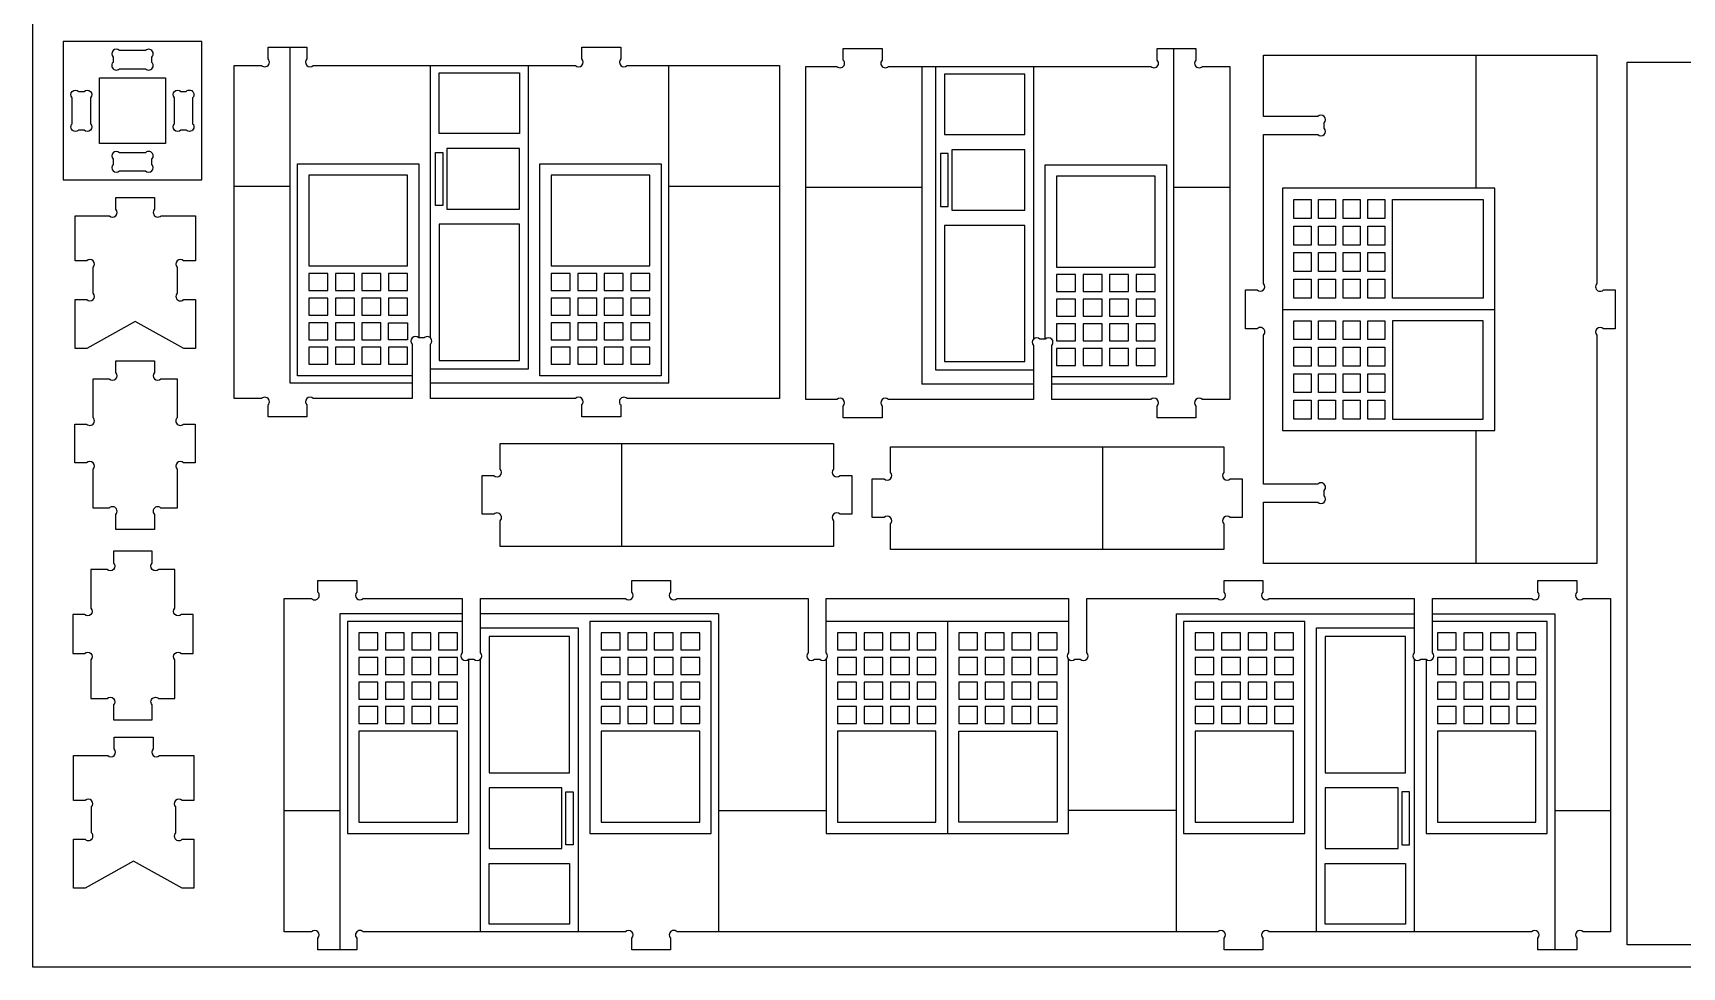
# Model space of a CAD drawing. Extents: x -100 to 1001, y -501 to 289.
# Drawn here: x -100 to 445, y -501 to -192 of the extents above; entities that cross this region are included whole.
import ezdxf

# ---------------------------------------------------------------- set-up
doc = ezdxf.new("R2010")
doc.units = 0
doc.header["$MEASUREMENT"] = 0
doc.layers.get('0').update_dxf_attribs({"linetype": 'CONTINUOUS'})
doc.layers.add('ENGRAVING', color=1, linetype='CONTINUOUS')

msp = doc.modelspace()

# ---------------------------------------------------------------- linework, layer by layer
for points in [[(-100.31, -501.04), (-100.31, 288.88), (1000.71, 288.88), (1000.71, -501.04)], [(-90.32, -240.69), (-44.55, -240.69), (-44.55, -194.92), (-90.32, -194.92)], [(-78.32, -228.69), (-78.32, -206.92), (-56.55, -206.92), (-56.55, -228.69)], [(426.58, -493.67), (426.58, -201.78), (988.81, -201.78), (988.81, -493.67)], [(-9.1, -269.14), (23.44, -269.14), (23.44, -239.11), (-9.1, -239.11)], [(71, -269.14), (103.54, -269.14), (103.54, -239.11), (71, -239.11)], [(237.99, -269.51), (270.53, -269.51), (270.53, -239.47), (237.99, -239.47)], [(316.46, -253.46), (316.46, -247.21), (322.09, -247.21), (322.09, -253.46)], [(324.59, -253.46), (324.59, -247.21), (330.22, -247.21), (330.22, -253.46)], [(332.73, -253.46), (332.73, -247.21), (338.36, -247.21), (338.36, -253.46)], [(340.86, -253.46), (340.86, -247.21), (346.49, -247.21), (346.49, -253.46)], [(349, -279.75), (349, -247.21), (379.03, -247.21), (379.03, -279.75)], [(316.46, -262.23), (316.46, -255.97), (322.09, -255.97), (322.09, -262.23)], [(324.59, -262.23), (324.59, -255.97), (330.22, -255.97), (330.22, -262.23)], [(332.73, -262.23), (332.73, -255.97), (338.36, -255.97), (338.36, -262.23)], [(340.86, -262.23), (340.86, -255.97), (346.49, -255.97), (346.49, -262.23)], [(316.46, -270.99), (316.46, -264.73), (322.09, -264.73), (322.09, -270.99)], [(324.59, -270.99), (324.59, -264.73), (330.22, -264.73), (330.22, -270.99)], [(332.73, -270.99), (332.73, -264.73), (338.36, -264.73), (338.36, -270.99)], [(340.86, -270.99), (340.86, -264.73), (346.49, -264.73), (346.49, -270.99)], [(-9.1, -277.28), (-2.84, -277.28), (-2.84, -271.65), (-9.1, -271.65)], [(-0.34, -277.28), (5.92, -277.28), (5.92, -271.65), (-0.34, -271.65)], [(8.42, -277.28), (14.68, -277.28), (14.68, -271.65), (8.42, -271.65)], [(17.18, -277.28), (23.44, -277.28), (23.44, -271.65), (17.18, -271.65)], [(71, -277.28), (77.26, -277.28), (77.26, -271.65), (71, -271.65)], [(79.76, -277.28), (86.02, -277.28), (86.02, -271.65), (79.76, -271.65)], [(88.52, -271.65), (88.52, -277.28), (94.78, -277.28), (94.78, -271.65)], [(97.28, -277.28), (103.54, -277.28), (103.54, -271.65), (97.28, -271.65)], [(237.99, -277.64), (244.25, -277.64), (244.25, -272.01), (237.99, -272.01)], [(246.75, -277.64), (253.01, -277.64), (253.01, -272.01), (246.75, -272.01)], [(255.51, -272.01), (255.51, -277.64), (261.77, -277.64), (261.77, -272.01)], [(270.53, -277.64), (270.53, -272.01), (264.27, -272.01), (264.27, -277.64)], [(316.46, -279.75), (316.46, -273.49), (322.09, -273.49), (322.09, -279.75)], [(324.59, -279.75), (324.59, -273.49), (330.22, -273.49), (330.22, -279.75)], [(332.73, -279.75), (332.73, -273.49), (338.36, -273.49), (338.36, -279.75)], [(340.86, -279.75), (340.86, -273.49), (346.49, -273.49), (346.49, -279.75)], [(-9.1, -285.41), (-2.84, -285.41), (-2.84, -279.78), (-9.1, -279.78)], [(-0.34, -285.41), (5.92, -285.41), (5.92, -279.78), (-0.34, -279.78)], [(8.42, -285.41), (14.68, -285.41), (14.68, -279.78), (8.42, -279.78)], [(17.18, -285.41), (23.44, -285.41), (23.44, -279.78), (17.18, -279.78)], [(71, -279.78), (71, -285.41), (77.26, -285.41), (77.26, -279.78)], [(79.76, -285.41), (86.02, -285.41), (86.02, -279.78), (79.76, -279.78)], [(88.52, -285.41), (94.78, -285.41), (94.78, -279.78), (88.52, -279.78)], [(97.28, -285.41), (103.54, -285.41), (103.54, -279.78), (97.28, -279.78)], [(237.99, -285.78), (244.25, -285.78), (244.25, -280.14), (237.99, -280.14)], [(246.75, -285.78), (253.01, -285.78), (253.01, -280.14), (246.75, -280.14)], [(255.51, -280.14), (255.51, -285.78), (261.77, -285.78), (261.77, -280.14)], [(264.27, -280.14), (264.27, -285.78), (270.53, -285.78), (270.53, -280.14)], [(-9.1, -293.55), (-2.84, -293.55), (-2.84, -287.92), (-9.1, -287.92)], [(-0.34, -293.55), (5.92, -293.55), (5.92, -287.92), (-0.34, -287.92)], [(8.42, -293.55), (14.68, -293.55), (14.68, -287.92), (8.42, -287.92)], [(17.18, -293.55), (17.18, -287.92), (23.44, -287.92), (23.44, -293.55)], [(71, -293.55), (77.26, -293.55), (77.26, -287.92), (71, -287.92)], [(79.76, -293.55), (86.02, -293.55), (86.02, -287.92), (79.76, -287.92)], [(88.52, -293.55), (94.78, -293.55), (94.78, -287.92), (88.52, -287.92)], [(97.28, -287.92), (97.28, -293.55), (103.54, -293.55), (103.54, -287.92)], [(237.99, -288.28), (237.99, -293.91), (244.25, -293.91), (244.25, -288.28)], [(246.75, -293.91), (253.01, -293.91), (253.01, -288.28), (246.75, -288.28)], [(255.51, -293.91), (261.77, -293.91), (261.77, -288.28), (255.51, -288.28)], [(264.27, -293.91), (270.53, -293.91), (270.53, -288.28), (264.27, -288.28)], [(316.46, -293.51), (316.46, -287.26), (322.09, -287.26), (322.09, -293.51)], [(324.59, -293.51), (324.59, -287.26), (330.22, -287.26), (330.22, -293.51)], [(332.73, -293.51), (332.73, -287.26), (338.36, -287.26), (338.36, -293.51)], [(340.86, -293.51), (340.86, -287.26), (346.49, -287.26), (346.49, -293.51)], [(349, -287.26), (349, -319.8), (379.03, -319.8), (379.03, -287.26)], [(-9.1, -301.68), (-2.84, -301.68), (-2.84, -296.05), (-9.1, -296.05)], [(-0.34, -301.68), (5.92, -301.68), (5.92, -296.05), (-0.34, -296.05)], [(8.42, -301.68), (14.68, -301.68), (14.68, -296.05), (8.42, -296.05)], [(17.18, -301.68), (23.44, -301.68), (23.44, -296.05), (17.18, -296.05)], [(71, -301.68), (77.26, -301.68), (77.26, -296.05), (71, -296.05)], [(79.76, -301.68), (86.02, -301.68), (86.02, -296.05), (79.76, -296.05)], [(88.52, -301.68), (94.78, -301.68), (94.78, -296.05), (88.52, -296.05)], [(97.28, -301.68), (103.54, -301.68), (103.54, -296.05), (97.28, -296.05)], [(237.99, -296.41), (237.99, -302.05), (244.25, -302.05), (244.25, -296.41)], [(246.75, -302.05), (253.01, -302.05), (253.01, -296.41), (246.75, -296.41)], [(255.51, -302.05), (261.77, -302.05), (261.77, -296.41), (255.51, -296.41)], [(264.27, -302.05), (270.53, -302.05), (270.53, -296.41), (264.27, -296.41)], [(316.46, -302.28), (316.46, -296.02), (322.09, -296.02), (322.09, -302.28)], [(324.59, -302.28), (324.59, -296.02), (330.22, -296.02), (330.22, -302.28)], [(332.73, -302.28), (332.73, -296.02), (338.36, -296.02), (338.36, -302.28)], [(340.86, -302.28), (340.86, -296.02), (346.49, -296.02), (346.49, -302.28)], [(316.46, -311.04), (316.46, -304.78), (322.09, -304.78), (322.09, -311.04)], [(324.59, -311.04), (324.59, -304.78), (330.22, -304.78), (330.22, -311.04)], [(332.73, -311.04), (332.73, -304.78), (338.36, -304.78), (338.36, -311.04)], [(340.86, -311.04), (340.86, -304.78), (346.49, -304.78), (346.49, -311.04)], [(316.46, -319.8), (316.46, -313.54), (322.09, -313.54), (322.09, -319.8)], [(324.59, -319.8), (324.59, -313.54), (330.22, -313.54), (330.22, -319.8)], [(332.73, -319.8), (332.73, -313.54), (338.36, -313.54), (338.36, -319.8)], [(340.86, -319.8), (340.86, -313.54), (346.49, -313.54), (346.49, -319.8)], [(13.65, -390.49), (7.4, -390.49), (7.4, -396.12), (13.65, -396.12)], [(22.42, -396.12), (22.42, -390.49), (16.16, -390.49), (16.16, -396.12)], [(24.92, -396.12), (31.18, -396.12), (31.18, -390.49), (24.92, -390.49)], [(33.68, -396.12), (39.94, -396.12), (39.94, -390.49), (33.68, -390.49)], [(87.5, -390.49), (87.5, -396.12), (93.75, -396.12), (93.75, -390.49)], [(96.26, -390.49), (96.26, -396.12), (102.52, -396.12), (102.52, -390.49)], [(105.02, -396.12), (111.28, -396.12), (111.28, -390.49), (105.02, -390.49)], [(113.78, -396.12), (120.04, -396.12), (120.04, -390.49), (113.78, -390.49)], [(165.6, -396.12), (171.86, -396.12), (171.86, -390.49), (165.6, -390.49)], [(174.36, -396.12), (180.62, -396.12), (180.62, -390.49), (174.36, -390.49)], [(183.12, -396.12), (189.38, -396.12), (189.38, -390.49), (183.12, -390.49)], [(191.88, -396.12), (198.14, -396.12), (198.14, -390.49), (191.88, -390.49)], [(205.65, -396.12), (211.91, -396.12), (211.91, -390.49), (205.65, -390.49)], [(214.41, -396.12), (220.67, -396.12), (220.67, -390.49), (214.41, -390.49)], [(223.17, -396.12), (229.43, -396.12), (229.43, -390.49), (223.17, -390.49)], [(231.93, -396.12), (238.19, -396.12), (238.19, -390.49), (231.93, -390.49)], [(283.75, -396.12), (290.01, -396.12), (290.01, -390.49), (283.75, -390.49)], [(292.51, -396.12), (298.77, -396.12), (298.77, -390.49), (292.51, -390.49)], [(301.27, -396.12), (307.53, -396.12), (307.53, -390.49), (301.27, -390.49)], [(310.03, -396.12), (316.29, -396.12), (316.29, -390.49), (310.03, -390.49)], [(363.85, -396.12), (370.11, -396.12), (370.11, -390.49), (363.85, -390.49)], [(372.61, -396.12), (378.87, -396.12), (378.87, -390.49), (372.61, -390.49)], [(381.37, -396.12), (387.63, -396.12), (387.63, -390.49), (381.37, -390.49)], [(390.13, -396.12), (396.39, -396.12), (396.39, -390.49), (390.13, -390.49)], [(7.4, -404.26), (13.65, -404.26), (13.65, -398.62), (7.4, -398.62)], [(16.16, -404.26), (22.42, -404.26), (22.42, -398.62), (16.16, -398.62)], [(31.18, -404.26), (31.18, -398.62), (24.92, -398.62), (24.92, -404.26)], [(33.68, -404.26), (39.94, -404.26), (39.94, -398.62), (33.68, -398.62)], [(87.5, -404.26), (93.75, -404.26), (93.75, -398.62), (87.5, -398.62)], [(96.26, -404.26), (102.52, -404.26), (102.52, -398.62), (96.26, -398.62)], [(105.02, -404.26), (111.28, -404.26), (111.28, -398.62), (105.02, -398.62)], [(113.78, -404.26), (120.04, -404.26), (120.04, -398.62), (113.78, -398.62)], [(165.6, -404.26), (171.86, -404.26), (171.86, -398.62), (165.6, -398.62)], [(174.36, -404.26), (180.62, -404.26), (180.62, -398.62), (174.36, -398.62)], [(183.12, -404.26), (189.38, -404.26), (189.38, -398.62), (183.12, -398.62)], [(191.88, -404.26), (198.14, -404.26), (198.14, -398.62), (191.88, -398.62)], [(205.65, -404.26), (211.91, -404.26), (211.91, -398.62), (205.65, -398.62)], [(214.41, -404.26), (220.67, -404.26), (220.67, -398.62), (214.41, -398.62)], [(223.17, -404.26), (229.43, -404.26), (229.43, -398.62), (223.17, -398.62)], [(231.93, -404.26), (238.19, -404.26), (238.19, -398.62), (231.93, -398.62)], [(283.75, -404.26), (290.01, -404.26), (290.01, -398.62), (283.75, -398.62)], [(292.51, -398.62), (292.51, -404.26), (298.77, -404.26), (298.77, -398.62)], [(301.27, -404.26), (307.53, -404.26), (307.53, -398.62), (301.27, -398.62)], [(310.03, -404.26), (316.29, -404.26), (316.29, -398.62), (310.03, -398.62)], [(363.85, -404.26), (370.11, -404.26), (370.11, -398.62), (363.85, -398.62)], [(372.61, -404.26), (378.87, -404.26), (378.87, -398.62), (372.61, -398.62)], [(381.37, -404.26), (387.63, -404.26), (387.63, -398.62), (381.37, -398.62)], [(390.13, -404.26), (396.39, -404.26), (396.39, -398.62), (390.13, -398.62)], [(7.4, -412.39), (13.65, -412.39), (13.65, -406.76), (7.4, -406.76)], [(16.16, -412.39), (22.42, -412.39), (22.42, -406.76), (16.16, -406.76)], [(24.92, -406.76), (24.92, -412.39), (31.18, -412.39), (31.18, -406.76)], [(33.68, -406.76), (33.68, -412.39), (39.94, -412.39), (39.94, -406.76)], [(87.5, -412.39), (93.75, -412.39), (93.75, -406.76), (87.5, -406.76)], [(96.26, -412.39), (102.52, -412.39), (102.52, -406.76), (96.26, -406.76)], [(105.02, -406.76), (105.02, -412.39), (111.28, -412.39), (111.28, -406.76)], [(113.78, -412.39), (120.04, -412.39), (120.04, -406.76), (113.78, -406.76)], [(165.6, -412.39), (171.86, -412.39), (171.86, -406.76), (165.6, -406.76)], [(174.36, -412.39), (180.62, -412.39), (180.62, -406.76), (174.36, -406.76)], [(183.12, -412.39), (189.38, -412.39), (189.38, -406.76), (183.12, -406.76)], [(191.88, -412.39), (198.14, -412.39), (198.14, -406.76), (191.88, -406.76)], [(205.65, -412.39), (211.91, -412.39), (211.91, -406.76), (205.65, -406.76)], [(214.41, -406.76), (214.41, -412.39), (220.67, -412.39), (220.67, -406.76)], [(223.17, -412.39), (229.43, -412.39), (229.43, -406.76), (223.17, -406.76)], [(231.93, -412.39), (238.19, -412.39), (238.19, -406.76), (231.93, -406.76)], [(283.75, -412.39), (290.01, -412.39), (290.01, -406.76), (283.75, -406.76)], [(292.51, -412.39), (298.77, -412.39), (298.77, -406.76), (292.51, -406.76)], [(301.27, -412.39), (307.53, -412.39), (307.53, -406.76), (301.27, -406.76)], [(310.03, -412.39), (316.29, -412.39), (316.29, -406.76), (310.03, -406.76)], [(363.85, -412.39), (370.11, -412.39), (370.11, -406.76), (363.85, -406.76)], [(378.87, -412.39), (378.87, -406.76), (372.61, -406.76), (372.61, -412.39)], [(381.37, -412.39), (387.63, -412.39), (387.63, -406.76), (381.37, -406.76)], [(390.13, -412.39), (396.39, -412.39), (396.39, -406.76), (390.13, -406.76)], [(7.4, -420.53), (13.65, -420.53), (13.65, -414.89), (7.4, -414.89)], [(16.16, -420.53), (22.42, -420.53), (22.42, -414.89), (16.16, -414.89)], [(24.92, -420.53), (31.18, -420.53), (31.18, -414.89), (24.92, -414.89)], [(33.68, -420.53), (39.94, -420.53), (39.94, -414.89), (33.68, -414.89)], [(87.5, -420.53), (93.75, -420.53), (93.75, -414.89), (87.5, -414.89)], [(96.26, -420.53), (102.52, -420.53), (102.52, -414.89), (96.26, -414.89)], [(105.02, -420.53), (111.28, -420.53), (111.28, -414.89), (105.02, -414.89)], [(113.78, -420.53), (120.04, -420.53), (120.04, -414.89), (113.78, -414.89)], [(165.6, -420.53), (171.86, -420.53), (171.86, -414.89), (165.6, -414.89)], [(174.36, -420.53), (180.62, -420.53), (180.62, -414.89), (174.36, -414.89)], [(183.12, -420.53), (189.38, -420.53), (189.38, -414.89), (183.12, -414.89)], [(191.88, -420.53), (198.14, -420.53), (198.14, -414.89), (191.88, -414.89)], [(205.65, -420.53), (211.91, -420.53), (211.91, -414.89), (205.65, -414.89)], [(214.41, -420.53), (220.67, -420.53), (220.67, -414.89), (214.41, -414.89)], [(223.17, -420.53), (229.43, -420.53), (229.43, -414.89), (223.17, -414.89)], [(231.93, -420.53), (238.19, -420.53), (238.19, -414.89), (231.93, -414.89)], [(283.75, -420.53), (290.01, -420.53), (290.01, -414.89), (283.75, -414.89)], [(292.51, -420.53), (298.77, -420.53), (298.77, -414.89), (292.51, -414.89)], [(301.27, -420.53), (307.53, -420.53), (307.53, -414.89), (301.27, -414.89)], [(310.03, -420.53), (316.29, -420.53), (316.29, -414.89), (310.03, -414.89)], [(363.85, -420.53), (370.11, -420.53), (370.11, -414.89), (363.85, -414.89)], [(372.61, -420.53), (378.87, -420.53), (378.87, -414.89), (372.61, -414.89)], [(387.63, -420.53), (387.63, -414.89), (381.37, -414.89), (381.37, -420.53)], [(390.13, -420.53), (396.39, -420.53), (396.39, -414.89), (390.13, -414.89)], [(7.4, -453.07), (39.94, -453.07), (39.94, -423.03), (7.4, -423.03)], [(87.5, -453.07), (120.04, -453.07), (120.04, -423.03), (87.5, -423.03)], [(165.6, -453.07), (198.14, -453.07), (198.14, -423.03), (165.6, -423.03)], [(205.65, -423.03), (238.19, -423.03), (238.19, -453.07), (205.65, -453.07)], [(283.75, -453.07), (316.29, -453.07), (316.29, -423.03), (283.75, -423.03)], [(363.85, -453.07), (396.39, -453.07), (396.39, -423.03), (363.85, -423.03)]]:
    msp.add_lwpolyline(points, close=True)
for points in [[(-71.72, -203.92), (-63.15, -203.92, 1), (-61.03, -201.8), (-61.03, -200.04, 1), (-63.15, -197.92), (-71.72, -197.92, 1), (-73.85, -200.04), (-73.85, -201.8, 1)], [(-22.63, -319.01), (-22.63, -315.13, 1), (-24.75, -313.01), (-33.81, -313.01), (-33.81, -242.86), (-33.81, -202.81), (-24.75, -202.81, 1), (-22.63, -200.69), (-22.63, -196.81), (-15.36, -196.81), (-9.81, -196.81), (-9.81, -200.69, 1), (-7.69, -202.81), (31.06, -202.81), (63.38, -202.81), (78.99, -202.81, 1), (81.11, -200.69), (81.11, -196.81), (93.93, -196.81), (93.93, -200.69, 1), (96.05, -202.81), (109.8, -202.81), (146.41, -202.81), (146.41, -313.01), (96.05, -313.01, 1), (93.93, -315.13), (93.93, -319.01), (81.11, -319.01), (81.11, -315.13, 1), (78.99, -313.01), (31.06, -313.01), (31.06, -307.94), (31.06, -303.3), (31.06, -295.07, 1), (28.94, -292.95), (27.19, -292.95), (27.18, -292.95, 1), (25.06, -295.07), (25.06, -305.44), (25.06, -307.94), (25.06, -313.01), (-7.69, -313.01, 1), (-9.81, -315.13), (-9.81, -319.01)], [(167.5, -319.37), (167.5, -315.49, 1), (165.38, -313.37), (155.07, -313.37), (155.07, -243.22), (155.07, -203.17), (165.38, -203.17, 1), (167.5, -201.05), (167.5, -197.17), (180.32, -197.17), (180.32, -201.05, 1), (182.44, -203.17), (193.41, -203.17), (198.05, -203.17), (230.37, -203.17), (269.12, -203.17, 1), (271.24, -201.05), (271.24, -197.17), (276.79, -197.17), (284.06, -197.17), (284.06, -201.05, 1), (286.18, -203.17), (295.24, -203.17), (295.24, -243.22), (295.24, -313.37), (286.18, -313.37, 1), (284.06, -315.49), (284.06, -319.37), (271.24, -319.37), (271.24, -315.49, 1), (269.12, -313.37), (236.37, -313.37), (236.37, -308.3), (236.37, -305.8), (236.37, -295.44, 1), (234.25, -293.32), (234.23, -293.32), (232.49, -293.32, 1), (230.37, -295.44), (230.37, -303.67), (230.37, -308.3), (230.37, -313.37), (182.44, -313.37, 1), (180.32, -315.49), (180.32, -319.37)], [(306.38, -367.54), (306.38, -347.29), (324.32, -347.29, 1), (326.44, -345.17), (326.44, -343.42, 1), (324.32, -341.29), (306.38, -341.29), (306.38, -292.03, 1), (304.26, -289.91), (300.38, -289.91), (300.38, -277.09), (304.26, -277.09, 1), (306.38, -274.97), (306.38, -225.71), (324.32, -225.71, 1), (326.44, -223.59), (326.44, -221.83, 1), (324.32, -219.71), (306.38, -219.71), (306.38, -199.46), (376.53, -199.46), (416.58, -199.46), (416.58, -274.97, 1), (418.7, -277.09), (422.58, -277.09), (422.58, -289.91), (418.7, -289.91, 1), (416.58, -292.03), (416.58, -367.54), (376.53, -367.54)], [(-87.32, -222.09), (-87.32, -213.52, -1), (-85.2, -211.4), (-83.44, -211.4, -1), (-81.32, -213.52), (-81.32, -222.09, -1), (-83.44, -224.21), (-85.2, -224.21, -1)], [(-47.55, -213.52), (-47.55, -222.09, -1), (-49.68, -224.21), (-51.43, -224.21, -1), (-53.55, -222.09), (-53.55, -213.52, -1), (-51.43, -211.4), (-49.68, -211.4, -1)], [(-63.15, -231.69), (-71.72, -231.69, 1), (-73.85, -233.81), (-73.85, -235.57, 1), (-71.72, -237.69), (-63.15, -237.69, 1), (-61.03, -235.57), (-61.03, -233.81, 1)], [(-86.41, -296.4), (-86.41, -280.28), (-82.53, -280.28, 1), (-80.41, -278.16), (-80.41, -269.58, 1), (-82.53, -267.46), (-86.41, -267.46), (-86.41, -252.52), (-75.06, -252.52, 1), (-72.93, -250.4), (-72.93, -246.52), (-60.12, -246.52), (-60.12, -250.4, 1), (-58, -252.52), (-46.64, -252.52), (-46.64, -267.46), (-50.52, -267.46, 1), (-52.64, -269.58), (-52.64, -278.16, 1), (-50.52, -280.28), (-46.64, -280.28), (-46.64, -296.4), (-50.51, -296.4), (-66.53, -287.56), (-82.55, -296.4)], [(-72.97, -356.31), (-72.97, -351.34, 1), (-75.09, -349.22), (-80.45, -349.22), (-80.45, -336.4, 1), (-82.57, -334.28), (-86.45, -334.28), (-86.45, -321.46), (-82.57, -321.46, 1), (-80.45, -319.34), (-80.45, -306.52), (-75.09, -306.52, 1), (-72.97, -304.4), (-72.97, -300.52), (-60.16, -300.52), (-60.16, -304.4, 1), (-58.04, -306.52), (-52.68, -306.52), (-52.68, -319.34, 1), (-50.56, -321.46), (-46.68, -321.46), (-46.68, -334.28), (-50.56, -334.28, 1), (-52.68, -336.4), (-52.68, -349.22), (-58.04, -349.22, 1), (-60.16, -351.34), (-60.16, -356.31)], [(54.11, -361.9), (54.11, -353.41, 1), (51.99, -351.29), (48.11, -351.29), (48.11, -338.47), (51.99, -338.47, 1), (54.11, -336.35), (54.11, -327.85), (94.16, -327.85), (164.31, -327.85), (164.31, -336.35, 1), (166.43, -338.47), (170.31, -338.47), (170.31, -351.29), (166.43, -351.29, 1), (164.31, -353.41), (164.31, -361.9), (94.16, -361.9)], [(183.09, -362.98), (183.09, -354.48, 1), (180.97, -352.36), (177.09, -352.36), (177.09, -339.55), (180.97, -339.55, 1), (183.09, -337.43), (183.09, -328.93), (253.24, -328.93), (293.29, -328.93), (293.29, -337.43, 1), (295.41, -339.55), (299.29, -339.55), (299.29, -352.36), (295.41, -352.36, 1), (293.29, -354.48), (293.29, -362.98), (253.24, -362.98)], [(-87.16, -397.28), (-83.28, -397.28, -1), (-81.16, -399.4), (-81.16, -412.22), (-75.81, -412.22, -1), (-73.69, -414.34), (-73.69, -419.31), (-60.87, -419.31), (-60.87, -414.34, -1), (-58.75, -412.22), (-53.39, -412.22), (-53.39, -399.4, -1), (-51.27, -397.28), (-47.39, -397.28), (-47.39, -384.46), (-51.27, -384.46, -1), (-53.39, -382.34), (-53.39, -369.52), (-58.75, -369.52, -1), (-60.87, -367.4), (-60.87, -363.52), (-73.69, -363.52), (-73.69, -367.4, -1), (-75.81, -369.52), (-81.16, -369.52), (-81.16, -382.34, -1), (-83.28, -384.46), (-87.16, -384.46)], [(-6.13, -495.36), (-6.13, -491.48, 1), (-8.25, -489.36), (-17.31, -489.36), (-17.31, -449.31), (-17.31, -379.17), (-8.25, -379.17, 1), (-6.13, -377.04), (-6.13, -373.17), (6.69, -373.17), (6.69, -377.04, 1), (8.81, -379.17), (41.56, -379.17), (41.56, -384.23), (41.56, -386.73), (41.56, -397.1, 1), (43.68, -399.22), (43.69, -399.22), (45.44, -399.22, 1), (47.56, -397.1), (47.56, -388.87), (47.56, -384.23), (47.56, -379.17), (95.49, -379.17, 1), (97.61, -377.04), (97.61, -373.17), (110.43, -373.17), (110.43, -377.04, 1), (112.55, -379.17), (155.84, -379.17), (155.84, -397.1, 1), (157.96, -399.22), (159.72, -399.22, 1), (161.84, -397.1), (161.84, -379.17), (241.94, -379.17), (241.94, -386.73), (241.94, -397.1, 1), (244.06, -399.22), (245.82, -399.22, 1), (247.94, -397.1), (247.94, -379.17), (291.24, -379.17, 1), (293.36, -377.04), (293.36, -373.17), (306.18, -373.17), (306.18, -377.04, 1), (308.3, -379.17), (356.23, -379.17), (356.23, -397.1, 1), (358.35, -399.22), (360.09, -399.22), (360.11, -399.22, 1), (362.23, -397.1), (362.23, -386.73), (362.23, -384.23), (362.23, -379.17), (394.98, -379.17, 1), (397.1, -377.04), (397.1, -373.17), (409.92, -373.17), (409.92, -377.04, 1), (412.04, -379.17), (421.1, -379.17), (421.1, -449.31), (421.1, -489.36), (412.04, -489.36, 1), (409.92, -491.48), (409.92, -495.36), (402.65, -495.36), (397.1, -495.36), (397.1, -491.48, 1), (394.98, -489.36), (356.23, -489.36), (323.91, -489.36), (308.3, -489.36, 1), (306.18, -491.48), (306.18, -495.36), (293.36, -495.36), (293.36, -491.48, 1), (291.24, -489.36), (277.49, -489.36), (126.3, -489.36), (112.55, -489.36, 1), (110.43, -491.48), (110.43, -495.36), (97.61, -495.36), (97.61, -491.48, 1), (95.49, -489.36), (79.88, -489.36), (47.56, -489.36), (8.81, -489.36, 1), (6.69, -491.48), (6.69, -495.36), (1.14, -495.36)], [(-86.93, -474.9), (-86.93, -458.78), (-83.05, -458.78, 1), (-80.93, -456.66), (-80.93, -448.08, 1), (-83.05, -445.96), (-86.93, -445.96), (-86.93, -431.02), (-75.58, -431.02, 1), (-73.46, -428.9), (-73.46, -425.02), (-60.64, -425.02), (-60.64, -428.9, 1), (-58.52, -431.02), (-47.16, -431.02), (-47.16, -445.96), (-51.04, -445.96, 1), (-53.16, -448.08), (-53.16, -456.66, 1), (-51.04, -458.78), (-47.16, -458.78), (-47.16, -474.9), (-51.03, -474.9), (-67.05, -466.06), (-83.07, -474.9)]]:
    msp.add_lwpolyline(points, format="xyb", close=True)
at = {"layer": 'ENGRAVING'}
for points in [[(-15.36, -242.86), (-15.36, -196.81)], [(276.79, -243.22), (276.79, -197.17)], [(376.53, -199.46), (376.53, -243.45)], [(31.06, -292.95), (31.06, -202.81)], [(63.38, -202.81), (63.38, -303.3)], [(146.41, -242.86), (109.8, -242.86), (109.8, -202.81)], [(193.41, -203.17), (193.41, -243.22)], [(198.05, -303.67), (198.05, -203.17)], [(230.37, -203.17), (230.37, -293.32)], [(-12.86, -235.35), (27.19, -235.35)], [(-12.86, -305.44), (-12.86, -235.35)], [(27.19, -235.35), (27.19, -292.95)], [(67.24, -235.35), (107.29, -235.35)], [(67.24, -305.44), (67.24, -235.35)], [(107.29, -235.35), (107.29, -305.44)], [(234.23, -293.32), (234.23, -235.71), (274.28, -235.71), (274.28, -305.8)], [(-15.36, -242.86), (-33.81, -242.86)], [(25.06, -307.94), (-15.36, -307.94), (-15.36, -242.86)], [(109.8, -307.94), (109.8, -242.86)], [(193.41, -243.22), (155.07, -243.22)], [(193.41, -243.22), (193.41, -308.3)], [(276.79, -308.3), (276.79, -243.22)], [(295.24, -243.22), (276.79, -243.22)], [(376.53, -243.45), (312.7, -243.45), (312.7, -283.5), (312.7, -323.55), (376.53, -323.55)], [(382.79, -283.5), (382.79, -243.45), (376.53, -243.45)], [(312.7, -283.5), (382.79, -283.5)], [(376.53, -323.55), (382.79, -323.55), (382.79, -283.5)], [(63.38, -303.3), (31.06, -303.3)], [(230.37, -303.67), (198.05, -303.67)], [(25.06, -305.44), (-12.86, -305.44)], [(109.8, -307.94), (31.06, -307.94)], [(107.29, -305.44), (67.24, -305.44)], [(230.37, -308.3), (193.41, -308.3)], [(274.28, -305.8), (236.37, -305.8)], [(276.79, -308.3), (236.37, -308.3)], [(376.53, -323.55), (376.53, -367.54)], [(94.16, -327.85), (94.16, -361.9)], [(253.24, -362.98), (253.24, -328.93)], [(41.56, -384.23), (1.14, -384.23), (1.14, -449.31)], [(41.56, -386.73), (3.64, -386.73)], [(3.64, -386.73), (3.64, -456.82)], [(126.3, -384.23), (47.56, -384.23)], [(126.3, -384.23), (126.3, -449.31)], [(201.89, -386.73), (161.84, -386.73)], [(201.89, -386.73), (201.89, -456.82)], [(241.94, -386.73), (201.89, -386.73)], [(277.49, -384.23), (277.49, -449.31)], [(277.49, -384.23), (356.23, -384.23)], [(362.23, -384.23), (402.65, -384.23)], [(400.14, -386.73), (362.23, -386.73)], [(400.14, -456.82), (400.14, -386.73)], [(402.65, -384.23), (402.65, -449.31)], [(47.56, -388.87), (79.88, -388.87), (79.88, -489.36)], [(323.91, -489.36), (323.91, -388.87), (356.23, -388.87)], [(43.69, -456.82), (43.69, -399.22)], [(47.56, -489.36), (47.56, -399.22)], [(161.84, -399.22), (161.84, -449.31)], [(241.94, -449.31), (241.94, -399.22)], [(356.23, -399.22), (356.23, -489.36)], [(360.09, -399.22), (360.09, -456.82)], [(-17.31, -449.31), (1.14, -449.31)], [(1.14, -449.31), (1.14, -495.36)], [(126.3, -449.31), (161.84, -449.31)], [(126.3, -449.31), (126.3, -489.36)], [(161.84, -449.31), (161.84, -456.82)], [(277.49, -449.31), (241.94, -449.31)], [(241.94, -456.82), (241.94, -449.31)], [(277.49, -449.31), (277.49, -489.36)], [(402.65, -449.31), (421.1, -449.31)], [(402.65, -449.31), (402.65, -495.36)], [(3.64, -456.82), (43.69, -456.82)], [(161.84, -456.82), (201.89, -456.82)], [(201.89, -456.82), (241.94, -456.82)], [(360.09, -456.82), (400.14, -456.82)]]:
    msp.add_lwpolyline(points, dxfattribs=at)
for points in [[(33.93, -225.34), (33.93, -205.31), (60.51, -205.31), (60.51, -225.34)], [(200.92, -225.7), (227.5, -225.7), (227.5, -205.68), (200.92, -205.68)], [(32.68, -249.12), (32.68, -231.6), (35.18, -231.6), (35.18, -249.12)], [(36.43, -250.37), (60.51, -250.37), (60.51, -230.34), (36.43, -230.34)], [(202.17, -249.48), (202.17, -231.96), (199.67, -231.96), (199.67, -249.48)], [(203.42, -250.73), (227.5, -250.73), (227.5, -230.71), (203.42, -230.71)], [(33.93, -300.43), (60.51, -300.43), (60.51, -255.38), (33.93, -255.38)], [(200.92, -300.8), (227.5, -300.8), (227.5, -255.74), (200.92, -255.74)], [(83.74, -456.82), (123.79, -456.82), (123.79, -386.73), (83.74, -386.73)], [(320.04, -456.82), (320.04, -386.73), (279.99, -386.73), (279.99, -456.82)], [(50.43, -391.74), (50.43, -436.8), (77.01, -436.8), (77.01, -391.74)], [(326.78, -436.8), (353.36, -436.8), (353.36, -391.74), (326.78, -391.74)], [(50.43, -441.8), (50.43, -461.83), (74.51, -461.83), (74.51, -441.8)], [(75.76, -443.06), (78.26, -443.06), (78.26, -460.58), (75.76, -460.58)], [(326.78, -461.83), (350.86, -461.83), (350.86, -441.8), (326.78, -441.8)], [(352.11, -460.58), (354.61, -460.58), (354.61, -443.06), (352.11, -443.06)], [(77.01, -486.86), (50.43, -486.86), (50.43, -466.83), (77.01, -466.83)], [(353.36, -466.83), (353.36, -486.86), (326.78, -486.86), (326.78, -466.83)]]:
    msp.add_lwpolyline(points, close=True, dxfattribs=at)

doc.saveas('drawing.dxf')
